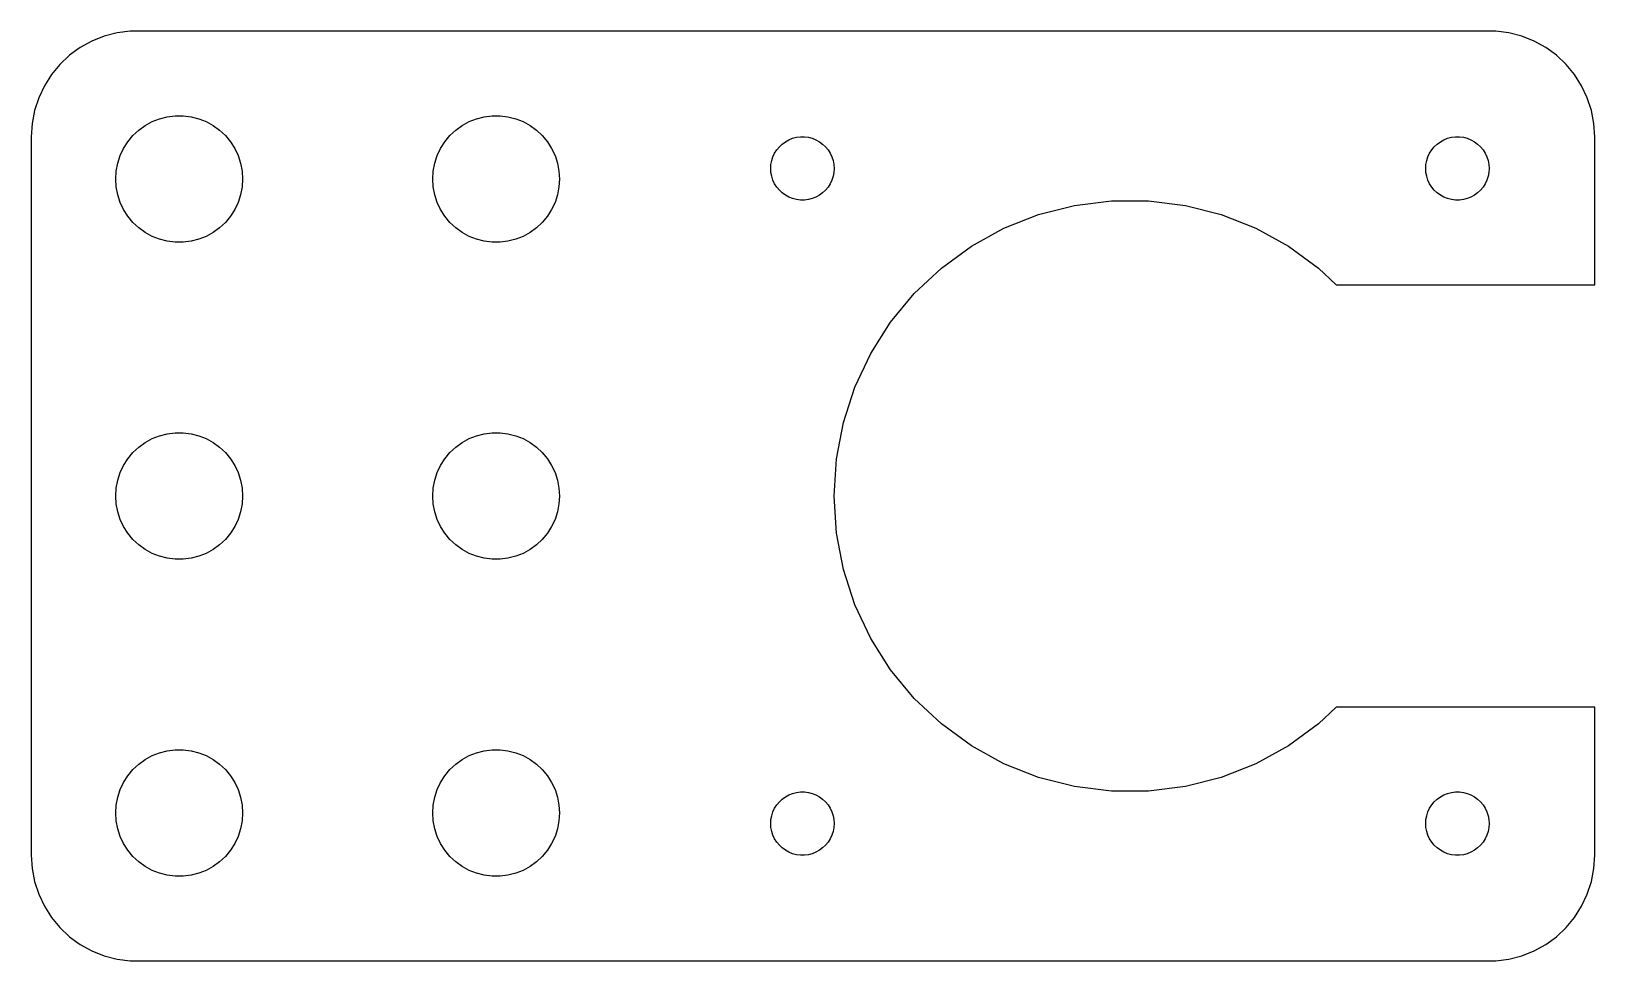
# Model space of a CAD drawing. Header units: metres. Extents: x -52 to 22, y -22 to 22.
import ezdxf

# ---------------------------------------------------------------- set-up
doc = ezdxf.new("R2010")
doc.units = ezdxf.units.M

msp = doc.modelspace()

# ---------------------------------------------------------------- linework, layer by layer
for p, q in [((-49.1289, 21.5241), (-49.6791, 21.2216)), ((-48.5451, 21.7553), (-49.1289, 21.5241)), ((-47.9369, 21.9114), (-48.5451, 21.7553)), ((-47.3139, 21.9901), (-47.9369, 21.9114)), ((17.3139, 21.9901), (-47.3139, 21.9901)), ((17.9369, 21.9114), (17.3139, 21.9901)), ((18.5451, 21.7553), (17.9369, 21.9114)), ((19.1289, 21.5241), (18.5451, 21.7553)), ((19.6791, 21.2216), (19.1289, 21.5241)), ((-50.1871, 20.8526), (-50.6448, 20.4227)), ((-49.6791, 21.2216), (-50.1871, 20.8526)), ((20.1871, 20.8526), (19.6791, 21.2216)), ((20.6448, 20.4227), (20.1871, 20.8526)), ((-50.6448, 20.4227), (-51.0451, 19.9389)), ((21.0451, 19.9389), (20.6448, 20.4227)), ((-51.3815, 19.4088), (-51.6489, 18.8406)), ((-51.0451, 19.9389), (-51.3815, 19.4088)), ((21.3815, 19.4088), (21.0451, 19.9389)), ((21.6489, 18.8406), (21.3815, 19.4088)), ((-51.6489, 18.8406), (-51.8429, 18.2434)), ((21.8429, 18.2434), (21.6489, 18.8406)), ((-51.8429, 18.2434), (-51.9606, 17.6267)), ((-46.2773, 17.7145), (-45.927, 17.8532)), ((-45.927, 17.8532), (-45.5621, 17.9469)), ((-45.5621, 17.9469), (-45.1884, 17.9941)), ((-45.1884, 17.9941), (-44.8116, 17.9941)), ((-44.8116, 17.9941), (-44.4379, 17.9469)), ((-44.4379, 17.9469), (-44.0729, 17.8532)), ((-44.0729, 17.8532), (-43.7227, 17.7145)), ((-31.2773, 17.7145), (-30.927, 17.8532)), ((-30.927, 17.8532), (-30.5621, 17.9469)), ((-30.5621, 17.9469), (-30.1884, 17.9941)), ((-30.1884, 17.9941), (-29.8116, 17.9941)), ((-29.8116, 17.9941), (-29.4379, 17.9469)), ((-29.4379, 17.9469), (-29.0729, 17.8532)), ((-29.0729, 17.8532), (-28.7227, 17.7145)), ((21.9606, 17.6267), (21.8429, 18.2434)), ((-51.9606, 17.6267), (-52, 17)), ((-47.427, 16.7634), (-47.1869, 17.0536)), ((-47.1869, 17.0536), (-46.9123, 17.3115)), ((-46.9123, 17.3115), (-46.6075, 17.533)), ((-46.6075, 17.533), (-46.2773, 17.7145)), ((-43.7227, 17.7145), (-43.3925, 17.533)), ((-43.3925, 17.533), (-43.0877, 17.3115)), ((-43.0877, 17.3115), (-42.8131, 17.0536)), ((-42.8131, 17.0536), (-42.5729, 16.7634)), ((-32.427, 16.7634), (-32.1869, 17.0536)), ((-32.1869, 17.0536), (-31.9123, 17.3115)), ((-31.9123, 17.3115), (-31.6075, 17.533)), ((-31.6075, 17.533), (-31.2773, 17.7145)), ((-28.7227, 17.7145), (-28.3925, 17.533)), ((-28.3925, 17.533), (-28.0877, 17.3115)), ((-28.0877, 17.3115), (-27.8131, 17.0536)), ((-27.8131, 17.0536), (-27.5729, 16.7634)), ((22, 17), (21.9606, 17.6267)), ((-52, 17), (-52, -17)), ((-47.7893, 16.1044), (-47.6289, 16.4453)), ((-47.6289, 16.4453), (-47.427, 16.7634)), ((-42.5729, 16.7634), (-42.3711, 16.4453)), ((-42.3711, 16.4453), (-42.2107, 16.1044)), ((-32.7893, 16.1044), (-32.6289, 16.4453)), ((-32.6289, 16.4453), (-32.427, 16.7634)), ((-27.5729, 16.7634), (-27.3711, 16.4453)), ((-27.3711, 16.4453), (-27.2107, 16.1044)), ((-16.8145, 16.2226), (-16.7135, 16.3817)), ((-16.7135, 16.3817), (-16.5934, 16.5268)), ((-16.5934, 16.5268), (-16.4561, 16.6558)), ((-16.4561, 16.6558), (-16.3037, 16.7665)), ((-16.3037, 16.7665), (-16.1387, 16.8572)), ((-16.1387, 16.8572), (-15.9635, 16.9266)), ((-15.9635, 16.9266), (-15.7811, 16.9734)), ((-15.7811, 16.9734), (-15.5942, 16.997)), ((-15.5942, 16.997), (-15.4058, 16.997)), ((-15.4058, 16.997), (-15.2189, 16.9734)), ((-15.2189, 16.9734), (-15.0365, 16.9266)), ((-15.0365, 16.9266), (-14.8613, 16.8572)), ((-14.8613, 16.8572), (-14.6963, 16.7665)), ((-14.6963, 16.7665), (-14.5439, 16.6558)), ((-14.5439, 16.6558), (-14.4065, 16.5268)), ((-14.4065, 16.5268), (-14.2865, 16.3817)), ((-14.2865, 16.3817), (-14.1855, 16.2226)), ((14.1855, 16.2226), (14.2865, 16.3817)), ((14.2865, 16.3817), (14.4065, 16.5268)), ((14.4065, 16.5268), (14.5439, 16.6558)), ((14.5439, 16.6558), (14.6963, 16.7665)), ((14.6963, 16.7665), (14.8613, 16.8572)), ((14.8613, 16.8572), (15.0365, 16.9266)), ((15.0365, 16.9266), (15.2189, 16.9734)), ((15.2189, 16.9734), (15.4058, 16.997)), ((15.4058, 16.997), (15.5942, 16.997)), ((15.5942, 16.997), (15.7811, 16.9734)), ((15.7811, 16.9734), (15.9635, 16.9266)), ((15.9635, 16.9266), (16.1387, 16.8572)), ((16.1387, 16.8572), (16.3037, 16.7665)), ((16.3037, 16.7665), (16.4561, 16.6558)), ((16.4561, 16.6558), (16.5934, 16.5268)), ((16.5934, 16.5268), (16.7135, 16.3817)), ((16.7135, 16.3817), (16.8145, 16.2226)), ((22, 10), (22, 17)), ((-47.9763, 15.376), (-47.9057, 15.7461)), ((-47.9057, 15.7461), (-47.7893, 16.1044)), ((-42.2107, 16.1044), (-42.0942, 15.7461)), ((-42.0942, 15.7461), (-42.0237, 15.376)), ((-32.9763, 15.376), (-32.9057, 15.7461)), ((-32.9057, 15.7461), (-32.7893, 16.1044)), ((-27.2107, 16.1044), (-27.0942, 15.7461)), ((-27.0942, 15.7461), (-27.0237, 15.376)), ((-17, 15.5), (-16.9882, 15.688)), ((-16.9882, 15.688), (-16.9529, 15.873)), ((-16.9529, 15.873), (-16.8947, 16.0522)), ((-16.8947, 16.0522), (-16.8145, 16.2226)), ((-14.1855, 16.2226), (-14.1053, 16.0522)), ((-14.1053, 16.0522), (-14.0471, 15.873)), ((-14.0471, 15.873), (-14.0118, 15.688)), ((-14.0118, 15.688), (-14, 15.5)), ((14, 15.5), (14.0118, 15.688)), ((14.0118, 15.688), (14.0471, 15.873)), ((14.0471, 15.873), (14.1053, 16.0522)), ((14.1053, 16.0522), (14.1855, 16.2226)), ((16.8145, 16.2226), (16.8947, 16.0522)), ((16.8947, 16.0522), (16.9529, 15.873)), ((16.9529, 15.873), (16.9882, 15.688)), ((16.9882, 15.688), (17, 15.5)), ((-48, 15), (-47.9763, 15.376)), ((-47.9763, 14.624), (-48, 15)), ((-42.0237, 15.376), (-42, 15)), ((-42, 15), (-42.0237, 14.624)), ((-33, 15), (-32.9763, 15.376)), ((-32.9763, 14.624), (-33, 15)), ((-27.0237, 15.376), (-27, 15)), ((-27, 15), (-27.0237, 14.624)), ((-16.9882, 15.312), (-17, 15.5)), ((-16.9529, 15.127), (-16.9882, 15.312)), ((-16.8947, 14.9478), (-16.9529, 15.127)), ((-16.8145, 14.7774), (-16.8947, 14.9478)), ((-14.1053, 14.9478), (-14.1855, 14.7774)), ((-14.0471, 15.127), (-14.1053, 14.9478)), ((-14.0118, 15.312), (-14.0471, 15.127)), ((-14, 15.5), (-14.0118, 15.312)), ((14.0118, 15.312), (14, 15.5)), ((14.0471, 15.127), (14.0118, 15.312)), ((14.1053, 14.9478), (14.0471, 15.127)), ((14.1855, 14.7774), (14.1053, 14.9478)), ((16.8947, 14.9478), (16.8145, 14.7774)), ((16.9529, 15.127), (16.8947, 14.9478)), ((16.9882, 15.312), (16.9529, 15.127)), ((17, 15.5), (16.9882, 15.312)), ((-47.9057, 14.2539), (-47.9763, 14.624)), ((-47.7893, 13.8956), (-47.9057, 14.2539)), ((-42.0942, 14.2539), (-42.2107, 13.8956)), ((-42.0237, 14.624), (-42.0942, 14.2539)), ((-32.9057, 14.2539), (-32.9763, 14.624)), ((-32.7893, 13.8956), (-32.9057, 14.2539)), ((-27.0942, 14.2539), (-27.2107, 13.8956)), ((-27.0237, 14.624), (-27.0942, 14.2539)), ((-16.7135, 14.6183), (-16.8145, 14.7774)), ((-16.5934, 14.4732), (-16.7135, 14.6183)), ((-16.4561, 14.3442), (-16.5934, 14.4732)), ((-16.3037, 14.2335), (-16.4561, 14.3442)), ((-16.1387, 14.1427), (-16.3037, 14.2335)), ((-15.9635, 14.0734), (-16.1387, 14.1427)), ((-15.7811, 14.0266), (-15.9635, 14.0734)), ((-15.0365, 14.0734), (-15.2189, 14.0266)), ((-14.8613, 14.1427), (-15.0365, 14.0734)), ((-14.6963, 14.2335), (-14.8613, 14.1427)), ((-14.5439, 14.3442), (-14.6963, 14.2335)), ((-14.4065, 14.4732), (-14.5439, 14.3442)), ((-14.2865, 14.6183), (-14.4065, 14.4732)), ((-14.1855, 14.7774), (-14.2865, 14.6183)), ((14.2865, 14.6183), (14.1855, 14.7774)), ((14.4065, 14.4732), (14.2865, 14.6183)), ((14.5439, 14.3442), (14.4065, 14.4732)), ((14.6963, 14.2335), (14.5439, 14.3442)), ((14.8613, 14.1427), (14.6963, 14.2335)), ((15.0365, 14.0734), (14.8613, 14.1427)), ((15.2189, 14.0266), (15.0365, 14.0734)), ((15.9635, 14.0734), (15.7811, 14.0266)), ((16.1387, 14.1427), (15.9635, 14.0734)), ((16.3037, 14.2335), (16.1387, 14.1427)), ((16.4561, 14.3442), (16.3037, 14.2335)), ((16.5934, 14.4732), (16.4561, 14.3442)), ((16.7135, 14.6183), (16.5934, 14.4732)), ((16.8145, 14.7774), (16.7135, 14.6183)), ((-47.6289, 13.5547), (-47.7893, 13.8956)), ((-47.427, 13.2366), (-47.6289, 13.5547)), ((-42.3711, 13.5547), (-42.5729, 13.2366)), ((-42.2107, 13.8956), (-42.3711, 13.5547)), ((-32.6289, 13.5547), (-32.7893, 13.8956)), ((-32.427, 13.2366), (-32.6289, 13.5547)), ((-27.3711, 13.5547), (-27.5729, 13.2366)), ((-27.2107, 13.8956), (-27.3711, 13.5547)), ((-15.5942, 14.0029), (-15.7811, 14.0266)), ((-15.4058, 14.0029), (-15.5942, 14.0029)), ((-15.2189, 14.0266), (-15.4058, 14.0029)), ((-4.32623, 13.3148), (-2.62334, 13.752)), ((-2.62334, 13.752), (-0.87906, 13.9724)), ((-0.87906, 13.9724), (0.87906, 13.9724)), ((0.87906, 13.9724), (2.62334, 13.752)), ((2.62334, 13.752), (4.32623, 13.3148)), ((15.4058, 14.0029), (15.2189, 14.0266)), ((15.5942, 14.0029), (15.4058, 14.0029)), ((15.7811, 14.0266), (15.5942, 14.0029)), ((-47.1869, 12.9464), (-47.427, 13.2366)), ((-46.9123, 12.6884), (-47.1869, 12.9464)), ((-46.6075, 12.467), (-46.9123, 12.6884)), ((-43.0877, 12.6884), (-43.3925, 12.467)), ((-42.8131, 12.9464), (-43.0877, 12.6884)), ((-42.5729, 13.2366), (-42.8131, 12.9464)), ((-32.1869, 12.9464), (-32.427, 13.2366)), ((-31.9123, 12.6884), (-32.1869, 12.9464)), ((-31.6075, 12.467), (-31.9123, 12.6884)), ((-28.0877, 12.6884), (-28.3925, 12.467)), ((-27.8131, 12.9464), (-28.0877, 12.6884)), ((-27.5729, 13.2366), (-27.8131, 12.9464)), ((-7.50157, 11.8206), (-5.96091, 12.6676)), ((-5.96091, 12.6676), (-4.32623, 13.3148)), ((4.32623, 13.3148), (5.96091, 12.6676)), ((5.96091, 12.6676), (7.50157, 11.8206)), ((-46.2773, 12.2855), (-46.6075, 12.467)), ((-45.927, 12.1468), (-46.2773, 12.2855)), ((-45.5621, 12.0531), (-45.927, 12.1468)), ((-45.1884, 12.0059), (-45.5621, 12.0531)), ((-44.8116, 12.0059), (-45.1884, 12.0059)), ((-44.4379, 12.0531), (-44.8116, 12.0059)), ((-44.0729, 12.1468), (-44.4379, 12.0531)), ((-43.7227, 12.2855), (-44.0729, 12.1468)), ((-43.3925, 12.467), (-43.7227, 12.2855)), ((-31.2773, 12.2855), (-31.6075, 12.467)), ((-30.927, 12.1468), (-31.2773, 12.2855)), ((-30.5621, 12.0531), (-30.927, 12.1468)), ((-30.1884, 12.0059), (-30.5621, 12.0531)), ((-29.8116, 12.0059), (-30.1884, 12.0059)), ((-29.4379, 12.0531), (-29.8116, 12.0059)), ((-29.0729, 12.1468), (-29.4379, 12.0531)), ((-28.7227, 12.2855), (-29.0729, 12.1468)), ((-28.3925, 12.467), (-28.7227, 12.2855)), ((-8.92393, 10.7872), (-7.50157, 11.8206)), ((7.50157, 11.8206), (8.92393, 10.7872)), ((-10.2056, 9.58365), (-8.92393, 10.7872)), ((8.92393, 10.7872), (9.76219, 10)), ((9.76219, 10), (22, 10)), ((-11.3262, 8.22899), (-10.2056, 9.58365)), ((-12.2683, 6.74454), (-11.3262, 8.22899)), ((-13.0169, 5.15373), (-12.2683, 6.74454)), ((-13.5602, 3.48164), (-13.0169, 5.15373)), ((-45.5621, 2.94685), (-45.1884, 2.99408)), ((-45.1884, 2.99408), (-44.8116, 2.99408)), ((-44.8116, 2.99408), (-44.4379, 2.94685)), ((-30.5621, 2.94685), (-30.1884, 2.99408)), ((-30.1884, 2.99408), (-29.8116, 2.99408)), ((-29.8116, 2.99408), (-29.4379, 2.94685)), ((-13.8896, 1.75465), (-13.5602, 3.48164)), ((-47.1869, 2.05363), (-46.9123, 2.31154)), ((-46.9123, 2.31154), (-46.6075, 2.53297)), ((-46.6075, 2.53297), (-46.2773, 2.71448)), ((-46.2773, 2.71448), (-45.927, 2.85316)), ((-45.927, 2.85316), (-45.5621, 2.94685)), ((-44.4379, 2.94685), (-44.0729, 2.85316)), ((-44.0729, 2.85316), (-43.7227, 2.71448)), ((-43.7227, 2.71448), (-43.3925, 2.53297)), ((-43.3925, 2.53297), (-43.0877, 2.31154)), ((-43.0877, 2.31154), (-42.8131, 2.05363)), ((-32.1869, 2.05363), (-31.9123, 2.31154)), ((-31.9123, 2.31154), (-31.6075, 2.53297)), ((-31.6075, 2.53297), (-31.2773, 2.71448)), ((-31.2773, 2.71448), (-30.927, 2.85316)), ((-30.927, 2.85316), (-30.5621, 2.94685)), ((-29.4379, 2.94685), (-29.0729, 2.85316)), ((-29.0729, 2.85316), (-28.7227, 2.71448)), ((-28.7227, 2.71448), (-28.3925, 2.53297)), ((-28.3925, 2.53297), (-28.0877, 2.31154)), ((-28.0877, 2.31154), (-27.8131, 2.05363)), ((-47.6289, 1.44525), (-47.427, 1.76335)), ((-47.427, 1.76335), (-47.1869, 2.05363)), ((-42.8131, 2.05363), (-42.5729, 1.76335)), ((-42.5729, 1.76335), (-42.3711, 1.44525)), ((-32.6289, 1.44525), (-32.427, 1.76335)), ((-32.427, 1.76335), (-32.1869, 2.05363)), ((-27.8131, 2.05363), (-27.5729, 1.76335)), ((-27.5729, 1.76335), (-27.3711, 1.44525)), ((-14, 0), (-13.8896, 1.75465)), ((-47.9763, 0.37599), (-47.9057, 0.74606)), ((-47.9057, 0.74606), (-47.7893, 1.10437)), ((-47.7893, 1.10437), (-47.6289, 1.44525)), ((-42.3711, 1.44525), (-42.2107, 1.10437)), ((-42.2107, 1.10437), (-42.0942, 0.74606)), ((-42.0942, 0.74606), (-42.0237, 0.37599)), ((-32.9763, 0.37599), (-32.9057, 0.74606)), ((-32.9057, 0.74606), (-32.7893, 1.10437)), ((-32.7893, 1.10437), (-32.6289, 1.44525)), ((-27.3711, 1.44525), (-27.2107, 1.10437)), ((-27.2107, 1.10437), (-27.0942, 0.74606)), ((-27.0942, 0.74606), (-27.0237, 0.37599)), ((-48, 0), (-47.9763, 0.37599)), ((-47.9763, -0.37599), (-48, 0)), ((-42.0237, 0.37599), (-42, 0)), ((-42, 0), (-42.0237, -0.37599)), ((-33, 0), (-32.9763, 0.37599)), ((-32.9763, -0.37599), (-33, 0)), ((-27.0237, 0.37599), (-27, 0)), ((-27, 0), (-27.0237, -0.37599)), ((-13.8896, -1.75465), (-14, 0)), ((-47.9057, -0.74606), (-47.9763, -0.37599)), ((-42.0237, -0.37599), (-42.0942, -0.74606)), ((-32.9057, -0.74606), (-32.9763, -0.37599)), ((-27.0237, -0.37599), (-27.0942, -0.74606)), ((-47.7893, -1.10437), (-47.9057, -0.74606)), ((-47.6289, -1.44525), (-47.7893, -1.10437)), ((-47.427, -1.76335), (-47.6289, -1.44525)), ((-42.3711, -1.44525), (-42.5729, -1.76335)), ((-42.2107, -1.10437), (-42.3711, -1.44525)), ((-42.0942, -0.74606), (-42.2107, -1.10437)), ((-32.7893, -1.10437), (-32.9057, -0.74606)), ((-32.6289, -1.44525), (-32.7893, -1.10437)), ((-32.427, -1.76335), (-32.6289, -1.44525)), ((-27.3711, -1.44525), (-27.5729, -1.76335)), ((-27.2107, -1.10437), (-27.3711, -1.44525)), ((-27.0942, -0.74606), (-27.2107, -1.10437)), ((-47.1869, -2.05363), (-47.427, -1.76335)), ((-46.9123, -2.31154), (-47.1869, -2.05363)), ((-42.8131, -2.05363), (-43.0877, -2.31154)), ((-42.5729, -1.76335), (-42.8131, -2.05363)), ((-32.1869, -2.05363), (-32.427, -1.76335)), ((-31.9123, -2.31154), (-32.1869, -2.05363)), ((-27.8131, -2.05363), (-28.0877, -2.31154)), ((-27.5729, -1.76335), (-27.8131, -2.05363)), ((-13.5602, -3.48164), (-13.8896, -1.75465)), ((-46.6075, -2.53297), (-46.9123, -2.31154)), ((-46.2773, -2.71448), (-46.6075, -2.53297)), ((-45.927, -2.85316), (-46.2773, -2.71448)), ((-45.5621, -2.94685), (-45.927, -2.85316)), ((-45.1884, -2.99408), (-45.5621, -2.94685)), ((-44.4379, -2.94685), (-44.8116, -2.99408)), ((-44.0729, -2.85316), (-44.4379, -2.94685)), ((-43.7227, -2.71448), (-44.0729, -2.85316)), ((-43.3925, -2.53297), (-43.7227, -2.71448)), ((-43.0877, -2.31154), (-43.3925, -2.53297)), ((-31.6075, -2.53297), (-31.9123, -2.31154)), ((-31.2773, -2.71448), (-31.6075, -2.53297)), ((-30.927, -2.85316), (-31.2773, -2.71448)), ((-30.5621, -2.94685), (-30.927, -2.85316)), ((-30.1884, -2.99408), (-30.5621, -2.94685)), ((-29.4379, -2.94685), (-29.8116, -2.99408)), ((-29.0729, -2.85316), (-29.4379, -2.94685)), ((-28.7227, -2.71448), (-29.0729, -2.85316)), ((-28.3925, -2.53297), (-28.7227, -2.71448)), ((-28.0877, -2.31154), (-28.3925, -2.53297)), ((-44.8116, -2.99408), (-45.1884, -2.99408)), ((-29.8116, -2.99408), (-30.1884, -2.99408)), ((-13.0169, -5.15373), (-13.5602, -3.48164)), ((-12.2683, -6.74454), (-13.0169, -5.15373)), ((-11.3262, -8.22899), (-12.2683, -6.74454)), ((-10.2056, -9.58365), (-11.3262, -8.22899)), ((-8.92393, -10.7872), (-10.2056, -9.58365)), ((9.76219, -10), (8.92393, -10.7872)), ((22, -10), (9.76219, -10)), ((22, -17), (22, -10)), ((-7.50157, -11.8206), (-8.92393, -10.7872)), ((8.92393, -10.7872), (7.50157, -11.8206)), ((-5.96091, -12.6676), (-7.50157, -11.8206)), ((7.50157, -11.8206), (5.96091, -12.6676)), ((-46.9123, -12.6884), (-46.6075, -12.467)), ((-46.6075, -12.467), (-46.2773, -12.2855)), ((-46.2773, -12.2855), (-45.927, -12.1468)), ((-45.927, -12.1468), (-45.5621, -12.0531)), ((-45.5621, -12.0531), (-45.1884, -12.0059)), ((-45.1884, -12.0059), (-44.8116, -12.0059)), ((-44.8116, -12.0059), (-44.4379, -12.0531)), ((-44.4379, -12.0531), (-44.0729, -12.1468)), ((-44.0729, -12.1468), (-43.7227, -12.2855)), ((-43.7227, -12.2855), (-43.3925, -12.467)), ((-43.3925, -12.467), (-43.0877, -12.6884)), ((-31.9123, -12.6884), (-31.6075, -12.467)), ((-31.6075, -12.467), (-31.2773, -12.2855)), ((-31.2773, -12.2855), (-30.927, -12.1468)), ((-30.927, -12.1468), (-30.5621, -12.0531)), ((-30.5621, -12.0531), (-30.1884, -12.0059)), ((-30.1884, -12.0059), (-29.8116, -12.0059)), ((-29.8116, -12.0059), (-29.4379, -12.0531)), ((-29.4379, -12.0531), (-29.0729, -12.1468)), ((-29.0729, -12.1468), (-28.7227, -12.2855)), ((-28.7227, -12.2855), (-28.3925, -12.467)), ((-28.3925, -12.467), (-28.0877, -12.6884)), ((-47.6289, -13.5547), (-47.427, -13.2366)), ((-47.427, -13.2366), (-47.1869, -12.9464)), ((-47.1869, -12.9464), (-46.9123, -12.6884)), ((-43.0877, -12.6884), (-42.8131, -12.9464)), ((-42.8131, -12.9464), (-42.5729, -13.2366)), ((-42.5729, -13.2366), (-42.3711, -13.5547)), ((-32.6289, -13.5547), (-32.427, -13.2366)), ((-32.427, -13.2366), (-32.1869, -12.9464)), ((-32.1869, -12.9464), (-31.9123, -12.6884)), ((-28.0877, -12.6884), (-27.8131, -12.9464)), ((-27.8131, -12.9464), (-27.5729, -13.2366)), ((-27.5729, -13.2366), (-27.3711, -13.5547)), ((-4.32623, -13.3148), (-5.96091, -12.6676)), ((-2.62334, -13.752), (-4.32623, -13.3148)), ((4.32623, -13.3148), (2.62334, -13.752)), ((5.96091, -12.6676), (4.32623, -13.3148)), ((-47.9057, -14.2539), (-47.7893, -13.8956)), ((-47.7893, -13.8956), (-47.6289, -13.5547)), ((-42.3711, -13.5547), (-42.2107, -13.8956)), ((-42.2107, -13.8956), (-42.0942, -14.2539)), ((-32.9057, -14.2539), (-32.7893, -13.8956)), ((-32.7893, -13.8956), (-32.6289, -13.5547)), ((-27.3711, -13.5547), (-27.2107, -13.8956)), ((-27.2107, -13.8956), (-27.0942, -14.2539)), ((-15.9635, -14.0734), (-15.7811, -14.0266)), ((-15.7811, -14.0266), (-15.5942, -14.0029)), ((-15.5942, -14.0029), (-15.4058, -14.0029)), ((-15.4058, -14.0029), (-15.2189, -14.0266)), ((-15.2189, -14.0266), (-15.0365, -14.0734)), ((-0.87906, -13.9724), (-2.62334, -13.752)), ((0.87906, -13.9724), (-0.87906, -13.9724)), ((2.62334, -13.752), (0.87906, -13.9724)), ((15.0365, -14.0734), (15.2189, -14.0266)), ((15.2189, -14.0266), (15.4058, -14.0029)), ((15.4058, -14.0029), (15.5942, -14.0029)), ((15.5942, -14.0029), (15.7811, -14.0266)), ((15.7811, -14.0266), (15.9635, -14.0734)), ((-48, -15), (-47.9763, -14.624)), ((-47.9763, -14.624), (-47.9057, -14.2539)), ((-42.0942, -14.2539), (-42.0237, -14.624)), ((-42.0237, -14.624), (-42, -15)), ((-33, -15), (-32.9763, -14.624)), ((-32.9763, -14.624), (-32.9057, -14.2539)), ((-27.0942, -14.2539), (-27.0237, -14.624)), ((-27.0237, -14.624), (-27, -15)), ((-16.8947, -14.9478), (-16.8145, -14.7774)), ((-16.8145, -14.7774), (-16.7135, -14.6183)), ((-16.7135, -14.6183), (-16.5934, -14.4732)), ((-16.5934, -14.4732), (-16.4561, -14.3442)), ((-16.4561, -14.3442), (-16.3037, -14.2335)), ((-16.3037, -14.2335), (-16.1387, -14.1427)), ((-16.1387, -14.1427), (-15.9635, -14.0734)), ((-15.0365, -14.0734), (-14.8613, -14.1427)), ((-14.8613, -14.1427), (-14.6963, -14.2335)), ((-14.6963, -14.2335), (-14.5439, -14.3442)), ((-14.5439, -14.3442), (-14.4065, -14.4732)), ((-14.4065, -14.4732), (-14.2865, -14.6183)), ((-14.2865, -14.6183), (-14.1855, -14.7774)), ((-14.1855, -14.7774), (-14.1053, -14.9478)), ((14.1053, -14.9478), (14.1855, -14.7774)), ((14.1855, -14.7774), (14.2865, -14.6183)), ((14.2865, -14.6183), (14.4065, -14.4732)), ((14.4065, -14.4732), (14.5439, -14.3442)), ((14.5439, -14.3442), (14.6963, -14.2335)), ((14.6963, -14.2335), (14.8613, -14.1427)), ((14.8613, -14.1427), (15.0365, -14.0734)), ((15.9635, -14.0734), (16.1387, -14.1427)), ((16.1387, -14.1427), (16.3037, -14.2335)), ((16.3037, -14.2335), (16.4561, -14.3442)), ((16.4561, -14.3442), (16.5934, -14.4732)), ((16.5934, -14.4732), (16.7135, -14.6183)), ((16.7135, -14.6183), (16.8145, -14.7774)), ((16.8145, -14.7774), (16.8947, -14.9478)), ((-47.9763, -15.376), (-48, -15)), ((-47.9057, -15.7461), (-47.9763, -15.376)), ((-42.0237, -15.376), (-42.0942, -15.7461)), ((-42, -15), (-42.0237, -15.376)), ((-32.9763, -15.376), (-33, -15)), ((-32.9057, -15.7461), (-32.9763, -15.376)), ((-27.0237, -15.376), (-27.0942, -15.7461)), ((-27, -15), (-27.0237, -15.376)), ((-17, -15.5), (-16.9882, -15.312)), ((-16.9882, -15.688), (-17, -15.5)), ((-16.9882, -15.312), (-16.9529, -15.127)), ((-16.9529, -15.127), (-16.8947, -14.9478)), ((-14.1053, -14.9478), (-14.0471, -15.127)), ((-14.0471, -15.127), (-14.0118, -15.312)), ((-14.0118, -15.312), (-14, -15.5)), ((-14, -15.5), (-14.0118, -15.688)), ((14, -15.5), (14.0118, -15.312)), ((14.0118, -15.688), (14, -15.5)), ((14.0118, -15.312), (14.0471, -15.127)), ((14.0471, -15.127), (14.1053, -14.9478)), ((16.8947, -14.9478), (16.9529, -15.127)), ((16.9529, -15.127), (16.9882, -15.312)), ((16.9882, -15.312), (17, -15.5)), ((17, -15.5), (16.9882, -15.688)), ((-47.7893, -16.1044), (-47.9057, -15.7461)), ((-47.6289, -16.4453), (-47.7893, -16.1044)), ((-42.2107, -16.1044), (-42.3711, -16.4453)), ((-42.0942, -15.7461), (-42.2107, -16.1044)), ((-32.7893, -16.1044), (-32.9057, -15.7461)), ((-32.6289, -16.4453), (-32.7893, -16.1044)), ((-27.2107, -16.1044), (-27.3711, -16.4453)), ((-27.0942, -15.7461), (-27.2107, -16.1044)), ((-16.9529, -15.873), (-16.9882, -15.688)), ((-16.8947, -16.0522), (-16.9529, -15.873)), ((-16.8145, -16.2226), (-16.8947, -16.0522)), ((-16.7135, -16.3817), (-16.8145, -16.2226)), ((-14.1855, -16.2226), (-14.2865, -16.3817)), ((-14.1053, -16.0522), (-14.1855, -16.2226)), ((-14.0471, -15.873), (-14.1053, -16.0522)), ((-14.0118, -15.688), (-14.0471, -15.873)), ((14.0471, -15.873), (14.0118, -15.688)), ((14.1053, -16.0522), (14.0471, -15.873)), ((14.1855, -16.2226), (14.1053, -16.0522)), ((14.2865, -16.3817), (14.1855, -16.2226)), ((16.8145, -16.2226), (16.7135, -16.3817)), ((16.8947, -16.0522), (16.8145, -16.2226)), ((16.9529, -15.873), (16.8947, -16.0522)), ((16.9882, -15.688), (16.9529, -15.873)), ((-52, -17), (-51.9606, -17.6267)), ((-47.427, -16.7634), (-47.6289, -16.4453)), ((-47.1869, -17.0536), (-47.427, -16.7634)), ((-42.5729, -16.7634), (-42.8131, -17.0536)), ((-42.3711, -16.4453), (-42.5729, -16.7634)), ((-32.427, -16.7634), (-32.6289, -16.4453)), ((-32.1869, -17.0536), (-32.427, -16.7634)), ((-27.5729, -16.7634), (-27.8131, -17.0536)), ((-27.3711, -16.4453), (-27.5729, -16.7634)), ((-16.5934, -16.5268), (-16.7135, -16.3817)), ((-16.4561, -16.6558), (-16.5934, -16.5268)), ((-16.3037, -16.7665), (-16.4561, -16.6558)), ((-16.1387, -16.8572), (-16.3037, -16.7665)), ((-15.9635, -16.9266), (-16.1387, -16.8572)), ((-15.7811, -16.9734), (-15.9635, -16.9266)), ((-15.5942, -16.997), (-15.7811, -16.9734)), ((-15.4058, -16.997), (-15.5942, -16.997)), ((-15.2189, -16.9734), (-15.4058, -16.997)), ((-15.0365, -16.9266), (-15.2189, -16.9734)), ((-14.8613, -16.8572), (-15.0365, -16.9266)), ((-14.6963, -16.7665), (-14.8613, -16.8572)), ((-14.5439, -16.6558), (-14.6963, -16.7665)), ((-14.4065, -16.5268), (-14.5439, -16.6558)), ((-14.2865, -16.3817), (-14.4065, -16.5268)), ((14.4065, -16.5268), (14.2865, -16.3817)), ((14.5439, -16.6558), (14.4065, -16.5268)), ((14.6963, -16.7665), (14.5439, -16.6558)), ((14.8613, -16.8572), (14.6963, -16.7665)), ((15.0365, -16.9266), (14.8613, -16.8572)), ((15.2189, -16.9734), (15.0365, -16.9266)), ((15.4058, -16.997), (15.2189, -16.9734)), ((15.5942, -16.997), (15.4058, -16.997)), ((15.7811, -16.9734), (15.5942, -16.997)), ((15.9635, -16.9266), (15.7811, -16.9734)), ((16.1387, -16.8572), (15.9635, -16.9266)), ((16.3037, -16.7665), (16.1387, -16.8572)), ((16.4561, -16.6558), (16.3037, -16.7665)), ((16.5934, -16.5268), (16.4561, -16.6558)), ((16.7135, -16.3817), (16.5934, -16.5268)), ((21.9606, -17.6267), (22, -17)), ((-51.9606, -17.6267), (-51.8429, -18.2434)), ((-46.9123, -17.3115), (-47.1869, -17.0536)), ((-46.6075, -17.533), (-46.9123, -17.3115)), ((-46.2773, -17.7145), (-46.6075, -17.533)), ((-45.927, -17.8532), (-46.2773, -17.7145)), ((-43.7227, -17.7145), (-44.0729, -17.8532)), ((-43.3925, -17.533), (-43.7227, -17.7145)), ((-43.0877, -17.3115), (-43.3925, -17.533)), ((-42.8131, -17.0536), (-43.0877, -17.3115)), ((-31.9123, -17.3115), (-32.1869, -17.0536)), ((-31.6075, -17.533), (-31.9123, -17.3115)), ((-31.2773, -17.7145), (-31.6075, -17.533)), ((-30.927, -17.8532), (-31.2773, -17.7145)), ((-28.7227, -17.7145), (-29.0729, -17.8532)), ((-28.3925, -17.533), (-28.7227, -17.7145)), ((-28.0877, -17.3115), (-28.3925, -17.533)), ((-27.8131, -17.0536), (-28.0877, -17.3115)), ((21.8429, -18.2434), (21.9606, -17.6267)), ((-51.8429, -18.2434), (-51.6489, -18.8406)), ((-45.5621, -17.9469), (-45.927, -17.8532)), ((-45.1884, -17.9941), (-45.5621, -17.9469)), ((-44.8116, -17.9941), (-45.1884, -17.9941)), ((-44.4379, -17.9469), (-44.8116, -17.9941)), ((-44.0729, -17.8532), (-44.4379, -17.9469)), ((-30.5621, -17.9469), (-30.927, -17.8532)), ((-30.1884, -17.9941), (-30.5621, -17.9469)), ((-29.8116, -17.9941), (-30.1884, -17.9941)), ((-29.4379, -17.9469), (-29.8116, -17.9941)), ((-29.0729, -17.8532), (-29.4379, -17.9469)), ((21.6489, -18.8406), (21.8429, -18.2434)), ((-51.6489, -18.8406), (-51.3815, -19.4088)), ((21.3815, -19.4088), (21.6489, -18.8406)), ((-51.3815, -19.4088), (-51.0451, -19.9389)), ((-51.0451, -19.9389), (-50.6448, -20.4227)), ((20.6448, -20.4227), (21.0451, -19.9389)), ((21.0451, -19.9389), (21.3815, -19.4088)), ((-50.6448, -20.4227), (-50.1871, -20.8526)), ((20.1871, -20.8526), (20.6448, -20.4227)), ((-50.1871, -20.8526), (-49.6791, -21.2216)), ((-49.6791, -21.2216), (-49.1289, -21.5241)), ((19.1289, -21.5241), (19.6791, -21.2216)), ((19.6791, -21.2216), (20.1871, -20.8526)), ((-49.1289, -21.5241), (-48.5451, -21.7553)), ((-48.5451, -21.7553), (-47.9369, -21.9114)), ((-47.9369, -21.9114), (-47.3139, -21.9901)), ((-47.3139, -21.9901), (17.3139, -21.9901)), ((17.3139, -21.9901), (17.9369, -21.9114)), ((17.9369, -21.9114), (18.5451, -21.7553)), ((18.5451, -21.7553), (19.1289, -21.5241))]:
    msp.add_line(p, q)

doc.saveas('drawing.dxf')
